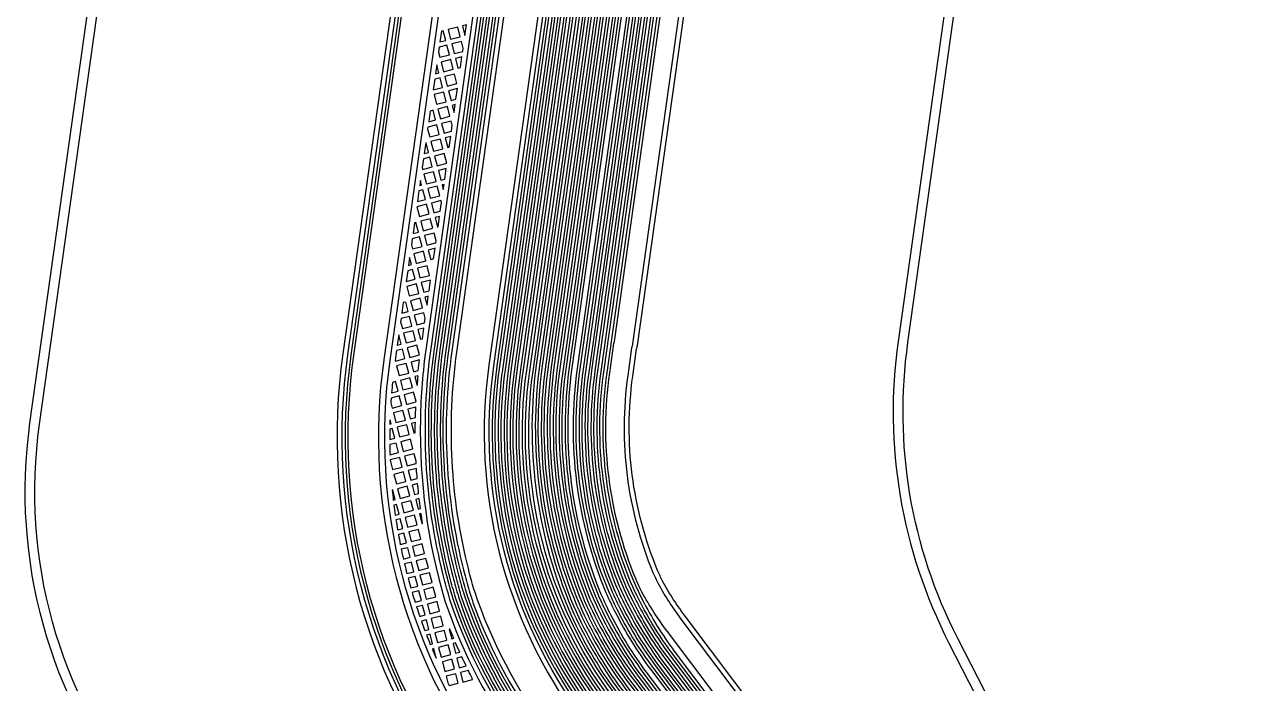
# Model space of a CAD drawing. Extents: x 150 to 463, y 50 to 272.
# Drawn here: x 180.57 to 205.48, y 100.74 to 114 of the extents above; entities that cross this region are included whole.
import ezdxf

# ---------------------------------------------------------------- set-up
doc = ezdxf.new("R2010")
doc.units = 0
doc.layers.add('bak_bak_btr2-bcq4636', color=9, linetype='Continuous')
doc.layers.add('bak_outline', color=8, linetype='Continuous')

msp = doc.modelspace()

# ---------------------------------------------------------------- linework, layer by layer
at = {"layer": 'bak_bak_btr2-bcq4636'}
for p, q in [((189.465, 114), (189.386, 113.979)), ((189.386, 113.979), (189.435, 113.786)), ((189.435, 113.786), (189.465, 114)), ((188.866, 113.192), (188.841, 113.012)), ((189.375, 113.357), (189.245, 113.323)), ((189.285, 112.714), (189.105, 112.667)), ((189.24, 112.392), (189.18, 112.377)), ((189.18, 112.377), (189.217, 112.234)), ((189.217, 112.234), (189.24, 112.392)), ((189.149, 111.749), (189.04, 111.721)), ((189.059, 111.106), (188.9, 111.065)), ((188.539, 110.863), (188.525, 110.761)), ((189.014, 110.784), (188.975, 110.774)), ((188.975, 110.774), (188.999, 110.681)), ((188.999, 110.681), (189.014, 110.784)), ((188.923, 110.141), (188.835, 110.118)), ((188.833, 109.498), (188.695, 109.462)), ((188.321, 109.31), (188.299, 109.153)), ((188.742, 108.855), (188.554, 108.806)), ((188.697, 108.533), (188.629, 108.516)), ((188.629, 108.516), (188.672, 108.352)), ((188.672, 108.352), (188.697, 108.533)), ((188.607, 107.89), (188.489, 107.86)), ((188.102, 107.758), (188.073, 107.545)), ((188.519, 107.248), (188.349, 107.204)), ((188.486, 106.929), (188.424, 106.913)), ((188.424, 106.913), (188.47, 106.736)), ((188.445, 106.299), (188.284, 106.257)), ((188.436, 105.987), (188.359, 105.967))]:
    msp.add_line(p, q, dxfattribs=at)
for points in [[(198.575, 174.621), (198.583, 174.611, -0.131128), (198.595, 174.588, 0.106139), (198.709, 174.343, 0.053546), (198.782, 174.265, -0.053498), (198.87, 174.169, -0.052892), (198.923, 174.08, -0.132253), (198.94, 173.977), (198.76, 172.694, 0.091975), (198.771, 172.34, 0.067399), (198.922, 171.928), (199.225, 171.354, -0.036746), (199.398, 170.958), (199.427, 170.881, -0.131039), (199.642, 169.031), (198.334, 159.73, -0.163327), (196.639, 156.338, 0.131967), (195.213, 153.879), (195.165, 153.683, 0.021614), (195.078, 153.218), (188.652, 107.495, 0.030161), (188.537, 106.05, 0.077088), (189.033, 102.399)], [(190.138, 107.114), (196.588, 153.004, -0.017657), (196.638, 153.282), (196.655, 153.361, -0.130859), (197.626, 155.178, 0.170248), (199.835, 159.456), (199.882, 159.786, 0.012866), (199.969, 160.31), (201.672, 172.426, 0.198996), (201.566, 172.838), (200.653, 174.049, 0.127162), (200.287, 174.34, -0.122223), (200.092, 174.492, -0.174433), (200.076, 174.508, -0.034462), (200.073, 174.511, 0.138387), (199.957, 174.6)], [(190.257, 107.098), (196.706, 152.987, -0.017658), (196.755, 153.256), (196.772, 153.335, -0.130433), (197.71, 155.092, -0.01794), (197.711, 155.093, 0.021406), (198.152, 155.548, 0.148454), (199.955, 159.448), (200, 159.766, 0.012793), (200.088, 160.294), (201.791, 172.41, 0.198786), (201.662, 172.91), (200.734, 174.142, 0.038253), (200.57, 174.328, -0.024255), (200.459, 174.447, -0.137379), (200.446, 174.459, 0.143456), (200.351, 174.515)], [(190.376, 107.081), (196.825, 152.97, -0.01763), (196.872, 153.231, -0.135611), (197.796, 155.009, 0.021282), (198.242, 155.468, 0.148297), (200.074, 159.427, 0.00777), (200.074, 159.433, -0.015446), (200.074, 159.434), (200.118, 159.746, 0.012731), (200.207, 160.277), (201.913, 172.418, 0.198499), (201.773, 172.962), (200.904, 174.118, -0.02873), (200.794, 174.296, -0.106724), (200.785, 174.307, -0.027329), (200.771, 174.34, -0.002186), (200.764, 174.354, 0.137636), (200.655, 174.462)], [(190.497, 107.084), (196.944, 152.952, -0.01762), (196.989, 153.205, -0.135414), (197.882, 154.924, 0.006579), (198.026, 155.064, 0.014578), (198.331, 155.388, 0.147932), (200.192, 159.402, 0.006059), (200.193, 159.413, -0.027454), (200.193, 159.416, -0.037766), (200.194, 159.42), (200.237, 159.726, 0.012633), (200.325, 160.259), (202.043, 172.484, 0.198697), (201.918, 172.969), (201.035, 174.141, -0.183075), (200.981, 174.325, 0.164766), (200.949, 174.433)], [(190.613, 107.048), (197.07, 152.987, -0.013572), (197.106, 153.174, -0.016115), (197.106, 153.176, -0.027791), (197.107, 153.179, -0.135195), (197.967, 154.84, 0.006448), (198.111, 154.979, 0.014576), (198.421, 155.308, 0.056555), (199.43, 156.737, 0.090852), (200.334, 159.456), (202.175, 172.558, 0.198838), (202.069, 172.969), (201.761, 173.377, -0.198329), (201.695, 173.633), (201.71, 173.74, 0.198918), (201.632, 174.042), (201.475, 174.251, -0.123534), (201.464, 174.262, 0.156302), (201.358, 174.326)], [(190.741, 107.03), (197.217, 153.102, -0.024394), (197.267, 153.332, -0.091429), (197.799, 154.445, -0.022477), (197.989, 154.684, -0.022647), (198.096, 154.797, 0.00445), (198.196, 154.894, 0.014569), (198.51, 155.228, 0.056557), (199.535, 156.679, 0.090864), (200.452, 159.44), (202.303, 172.609, 0.199002), (202.205, 172.987), (201.857, 173.449, -0.198135), (201.814, 173.616), (201.873, 174.039, 0.215004), (201.832, 174.179), (201.776, 174.245, -0.052682), (201.771, 174.248, 0.121171), (201.703, 174.276)], [(190.885, 107.192), (197.326, 153.023, -0.030934), (197.383, 153.3, -0.085915), (197.854, 154.316, -0.004204), (197.896, 154.375, -0.022473), (198.079, 154.606, -0.022666), (198.179, 154.71, 0.00446), (198.281, 154.809, 0.014574), (198.6, 155.149, 0.056553), (199.64, 156.621, 0.090857), (200.571, 159.423), (202.433, 172.67, 0.198639), (202.349, 172.996), (201.953, 173.522, -0.198105), (201.932, 173.6), (202.004, 174.11, -0.097183), (202.004, 174.122, 0.194175), (201.975, 174.259)], [(191.004, 107.175), (197.445, 153.007, -0.03091), (197.498, 153.269, -0.085882), (197.953, 154.247, -0.004187), (197.993, 154.304, -0.02251), (198.17, 154.527, -0.022689), (198.262, 154.624, 0.004452), (198.365, 154.724, 0.014583), (198.69, 155.069, 0.056538), (199.745, 156.563, 0.090869), (200.69, 159.406), (202.552, 172.661, 0.198851), (202.448, 173.064), (202.097, 173.53, -0.198939), (202.076, 173.609), (202.149, 174.124, -0.20099), (202.192, 174.196, 0.014498), (202.201, 174.203), (202.217, 174.215, -0.16702), (202.23, 174.231, -0.005361), (202.234, 174.235, 0.140077), (202.269, 174.321)], [(190.019, 107.13), (196.469, 153.02, -0.017683), (196.521, 153.307), (196.538, 153.389, -0.130764), (197.537, 155.259, -0.015801), (197.544, 155.265, 0.021526), (197.973, 155.707, 0.143837), (199.699, 159.353), (201.552, 172.53, 0.079607), (201.551, 172.58, 0.117777), (201.47, 172.765), (200.583, 173.94, -0.028079), (200.581, 173.942, 0.148147), (200.478, 173.998, -0.113249), (200.463, 173.997, 0.164963), (200.33, 173.964)], [(191.242, 107.142), (197.683, 152.974, -0.040773), (197.733, 153.2, -0.03499), (197.984, 153.84, -0.01905), (198.097, 154.032, -0.00808), (198.149, 154.11, -0.004148), (198.188, 154.163, -0.019886), (198.33, 154.346, -0.026069), (198.436, 154.457, 0.004159), (198.535, 154.554, 0.014583), (198.869, 154.909, 0.040174), (199.678, 155.978, 0.005829), (199.708, 156.025, 0.014662), (199.956, 156.447, 0.090874), (200.927, 159.373), (202.808, 172.753, 0.051888), (202.812, 172.877, 0.094545), (202.765, 173.032, -0.156316), (202.69, 173.47), (202.712, 173.628, -0.063546), (202.759, 173.8, 0.17017), (202.747, 173.931, -0.066663), (202.745, 173.938)], [(191.877, 107.054), (198.297, 152.736, -0.034935), (198.311, 152.804), (198.391, 153.082, -0.065949), (198.636, 153.644, -0.04457), (199.015, 154.124), (199.14, 154.255, 0.00857), (199.349, 154.482, 0.00976), (199.577, 154.749, 0.011377), (199.83, 155.071, -0.013202), (199.831, 155.072, 0.046541), (200.377, 155.88), (200.519, 156.138, 0.090863), (201.562, 159.284), (203.33, 171.865, -0.198947), (203.522, 172.19, 0.198393), (203.661, 172.427), (203.747, 173.037, -0.172955), (203.96, 173.444, 0.164678), (204.151, 173.795, -0.135781), (204.151, 173.812, 0.142501), (204.119, 173.949)], [(191.598, 107.093), (198.018, 152.775, -0.034933), (198.041, 152.882), (198.12, 153.16, -0.120556), (198.737, 154.239), (198.936, 154.449, 0.008583), (199.138, 154.67, 0.040001), (199.979, 155.779, -0.024259), (199.981, 155.783, -0.01633), (199.983, 155.786, 0.005148), (200.013, 155.834, 0.011098), (200.212, 156.166, 0.00357), (200.272, 156.274, 0.090865), (201.283, 159.323), (203.052, 171.905, -0.156117), (203.257, 172.33, 0.057318), (203.311, 172.402, 0.09793), (203.416, 172.704), (203.558, 173.713, -0.080926), (203.558, 173.73, 0.154137), (203.537, 173.848)], [(191.758, 107.071), (198.178, 152.752, -0.035072), (198.196, 152.837), (198.276, 153.116, -0.120543), (198.854, 154.128), (199.053, 154.338, 0.008577), (199.259, 154.562, 0.009763), (199.484, 154.825, 0.030179), (200.114, 155.691, -0.031889), (200.116, 155.694, -0.033025), (200.118, 155.698, 0.005133), (200.151, 155.748, 0.011099), (200.352, 156.086, 0.002151), (200.389, 156.152, 0.092271), (201.443, 159.3), (203.212, 171.882, -0.198644), (203.449, 172.286, 0.198515), (203.542, 172.444), (203.675, 173.39, -0.118608), (203.771, 173.632, 0.054059), (203.782, 173.681)], [(192.114, 107.022), (198.531, 152.683, -0.034439), (198.544, 152.746), (198.622, 153.016, -0.065396), (198.839, 153.516, -0.044202), (199.19, 153.958), (199.315, 154.09, 0.008558), (199.528, 154.323, 0.009748), (199.762, 154.596, 0.011263), (200.02, 154.923, 0.046322), (200.588, 155.765), (200.73, 156.023, 0.090846), (201.799, 159.25), (203.558, 171.766, -0.180859), (203.699, 172.025, 0.180187), (203.898, 172.393), (203.962, 172.843, -0.320742), (204.404, 173.308, 0.320328), (204.668, 173.586), (204.679, 173.66, -0.118634), (204.678, 173.675, -0.012346), (204.68, 173.687, 0.137936), (204.651, 173.787)], [(191.995, 107.038), (198.414, 152.711, -0.034708), (198.428, 152.773), (198.507, 153.05, -0.065644), (198.737, 153.58, -0.044401), (199.103, 154.041), (199.227, 154.172, 0.008572), (199.438, 154.403, 0.009755), (199.67, 154.673, 0.011331), (199.925, 154.997, 0.046431), (200.483, 155.823), (200.624, 156.081, 0.090862), (201.681, 159.267), (203.44, 171.783, -0.180605), (203.62, 172.115, 0.180296), (203.78, 172.41), (203.865, 173.02, -0.040988), (203.886, 173.11, -0.135214), (203.959, 173.222), (204.301, 173.524), (204.308, 173.641)], [(205.283, 158.278), (198.163, 107.621, 0.154619), (199.189, 101.546), (203.748, 92.658, -0.154608), (204.733, 86.822), (202.62, 71.792, -0.13447), (202.607, 71.761, -0.128609), (202.613, 71.736), (202.405, 70.262, -0.098311)], [(191.475, 70.806), (191.598, 71.683, -0.107383), (191.606, 71.741), (191.646, 72.022, -0.186372), (191.66, 72.12), (191.7, 72.406, -0.163948), (191.712, 72.493), (191.818, 73.245, -0.018175), (191.819, 73.249, -0.030814), (191.819, 73.257), (193.207, 83.133, 0.207988), (192.099, 87.129), (182.952, 98.424, -0.208001), (180.864, 105.955), (187.748, 154.941, -0.256399)], [(193.538, 154.055), (186.976, 107.369, 0.198905), (189.292, 98.416), (193.725, 92.533, -0.198901), (195.633, 85.156, -0.07852), (195.589, 85.014, -0.235466), (195.515, 84.964, 0.829205), (195.452, 84.516, -0.234566), (195.509, 84.448, -0.078871), (195.512, 84.297), (194.393, 76.334, -0.158951), (194.037, 75.633, 0.105486), (193.322, 74.529, 0.056152), (193.163, 73.91), (193.045, 73.076, -0.018171), (193.045, 73.073), (192.855, 71.724, 0.040386), (192.848, 71.597, -0.048286), (192.846, 71.568, 0.4198), (193.193, 71.084, -0.349558)], [(193.261, 71.183, -0.468799), (192.947, 71.55, 0.048342), (192.951, 71.599, -0.040792), (192.958, 71.71), (193.265, 73.894, -0.056245), (193.418, 74.492, -0.105486), (194.11, 75.56, 0.162715), (194.498, 76.338), (195.614, 84.282, 0.089232), (195.606, 84.489, -0.054784), (195.602, 84.495, 0.136592), (195.488, 84.602, -0.874967), (195.528, 84.872, 0.137082), (195.658, 84.925, 0.100133), (195.735, 85.142, 0.198891), (193.807, 92.595), (189.374, 98.478, -0.198913), (187.078, 107.355), (193.64, 154.04, -0.171129)], [(193.699, 154.032), (187.138, 107.346, 0.198913), (189.422, 98.514), (193.855, 92.631, -0.198902), (195.794, 85.134, -0.101801), (195.708, 84.891, -0.169864), (195.696, 84.873, -0.006232), (195.687, 84.86, 0.107294), (195.662, 84.755, -0.159896), (195.648, 84.67, 0.095777), (195.648, 84.563, -0.113793), (195.673, 84.274), (194.557, 76.329, -0.162716), (194.153, 75.518, 0.105495), (193.474, 74.47, 0.056232), (193.324, 73.886), (193.017, 71.702, 0.040873), (193.011, 71.6, -0.048333), (193.007, 71.54, 0.477305), (193.267, 71.242)], [(193.298, 71.365, -0.644372), (193.131, 71.552, 0.044198), (193.139, 71.591, 0.006709), (193.139, 71.603, -0.040946), (193.144, 71.684), (193.144, 71.684), (193.159, 71.789, -0.172715), (193.118, 71.99), (193.383, 73.877, -0.055706), (193.528, 74.443, -0.106013), (194.195, 75.476, 0.162658), (194.616, 76.321), (195.854, 85.125, 0.198889), (193.904, 92.666), (189.47, 98.55, -0.198913), (187.197, 107.338), (193.758, 154.024, -0.178427)], [(194.362, 153.939), (187.801, 107.253, 0.198913), (189.957, 98.917), (194.391, 93.033, -0.198889), (196.457, 85.04), (195.22, 76.236, -0.162772), (194.626, 75.044, 0.105906), (194.098, 74.227, 0.055707), (193.987, 73.792), (193.722, 71.905, -0.140892), (193.653, 71.751), (193.634, 71.716), (193.65, 71.539, -0.422325), (193.613, 71.346, -0.200704)], [(193.747, 71.37, 0.178679), (193.755, 71.528, -0.0461), (193.751, 71.546), (193.744, 71.622, -0.152735), (193.761, 71.68, 0.132104), (193.849, 71.887), (194.115, 73.777, -0.055409), (194.218, 74.182, -0.105997), (194.717, 74.954, 0.155464), (195.337, 76.156), (196.585, 85.023, 0.19888), (194.493, 93.111), (190.059, 98.995, -0.198876), (187.928, 107.235), (194.489, 153.921, -0.176717)], [(195.24, 153.195), (188.813, 107.472, 0.107543), (189.19, 102.444, 0.081338), (190.734, 99.503), (195.167, 93.619, -0.198862), (197.42, 84.907), (196.095, 75.476, -0.160261), (195.558, 74.387, 0.160635), (195.244, 73.75), (195.017, 72.135, -0.127479), (194.929, 71.922, 0.010404), (194.919, 71.909, -0.079847), (194.785, 71.769), (194.465, 71.528, -0.055064), (194.461, 71.522, -0.033757), (194.429, 71.493, 0.148019), (194.365, 71.358)], [(188.754, 107.481), (195.18, 153.203, -0.021514)], [(195.358, 153.178), (188.932, 107.456, 0.096705), (189.171, 102.964), (189.191, 102.887, 0.008998), (189.304, 102.48, 0.081294), (190.83, 99.575), (195.263, 93.692, -0.198875), (197.539, 84.89), (196.214, 75.459, -0.160272), (195.644, 74.303, 0.16067), (195.363, 73.733), (195.136, 72.118, -0.132304), (195.018, 71.84, -0.068605), (194.883, 71.694, 0.054339), (194.834, 71.644, 0.01787), (194.78, 71.569, -0.05117), (194.778, 71.563, -0.043159), (194.751, 71.511, 0.132375), (194.744, 71.368)], [(188.873, 107.464), (195.299, 153.186, -0.020783)], [(195.477, 153.161), (189.051, 107.44, 0.096709), (189.288, 102.993), (189.307, 102.917, 0.008958), (189.419, 102.516, 0.081248), (190.925, 99.647), (195.359, 93.764, -0.116769), (197.58, 88.7, -0.053762), (197.581, 88.693, -0.080127), (197.658, 84.873), (196.333, 75.444, -0.160292), (195.729, 74.219, 0.162838), (195.48, 73.709), (195.254, 72.101, -0.130106), (195.116, 71.771, -0.012914), (195.09, 71.736, 0.118656), (195.028, 71.586, -0.119243), (195.029, 71.573, 0.348071), (195.104, 71.429, -2.783927), (194.946, 71.354)], [(188.992, 107.448), (195.418, 153.17, -0.020757)], [(197.718, 84.868, 0.07989), (197.642, 88.696, -0.030837), (197.641, 88.7, -0.033093), (197.641, 88.703, 0.028675), (197.638, 88.713, -0.025456), (197.638, 88.716, 0.116643), (195.407, 93.8), (190.979, 99.675, -0.081099), (189.476, 102.535, -0.00892), (189.366, 102.932), (189.346, 103.009, -0.096702), (189.11, 107.432), (195.536, 153.152, -0.02168)], [(195.596, 153.144), (189.64, 110.766, -0.016404), (189.64, 110.764), (189.17, 107.423, 0.096702), (189.404, 103.023), (189.424, 102.947, 0.008913), (189.534, 102.553, 0.007969), (189.638, 102.255, 0.073089), (191.027, 99.711), (195.455, 93.836, -0.116618), (197.696, 88.728, -0.027076), (197.7, 88.712, -0.02419), (197.7, 88.71, -0.026425), (197.701, 88.707, -0.07989), (197.777, 84.859), (196.452, 75.428, -0.161941), (195.805, 74.124, 0.106558), (195.636, 73.846), (195.619, 73.787, 0.034382), (195.599, 73.692), (195.306, 71.596), (195.496, 71.569, -0.13056), (195.541, 71.546, -0.403497), (195.562, 71.406, 0.042135)], [(197.879, 84.845, 0.079993), (197.801, 88.73, 0.020849), (197.797, 88.75, 0.116546), (195.537, 93.898), (191.109, 99.773, -0.081019), (189.632, 102.584, -0.008876), (189.523, 102.973), (189.504, 103.049, -0.096676), (189.272, 107.408), (189.75, 110.808), (189.75, 110.809), (195.697, 153.129, -0.020756)], [(196.367, 153.035), (189.918, 107.145, 0.197325), (191.752, 99.961), (196.037, 94.275, -0.116314), (198.41, 88.875, -0.008433), (198.416, 88.846, 0.006424), (198.416, 88.843, -0.006915), (198.418, 88.835, -0.079852), (198.498, 84.758)], [(196.528, 153.012), (190.079, 107.122, 0.197317), (191.883, 100.058), (196.167, 94.373, -0.11622), (198.569, 88.909, -0.008249), (198.576, 88.876, -0.006628), (198.578, 88.864, -0.07984), (198.66, 84.736), (196.977, 72.763, -0.127074), (196.735, 72.178, -0.028507), (196.718, 72.156, -0.014679), (196.67, 72.1, -0.049823), (196.62, 72.053), (196.33, 71.835, -0.078998), (196.324, 71.827, -0.033426), (196.286, 71.798, 0.140962), (196.202, 71.661)], [(196.647, 152.995), (190.198, 107.106, 0.197313), (191.979, 100.13), (196.263, 94.445, -0.116196), (198.687, 88.933, -0.007629), (198.694, 88.898, -0.006036), (198.696, 88.884, -0.079821), (198.779, 84.719), (197.076, 72.603, -0.166393), (196.79, 72.039, 0.028444), (196.719, 71.963, -0.032728), (196.688, 71.929, 0.047968), (196.651, 71.888), (196.552, 71.753), (196.355, 71.507, -0.265155), (196.032, 71.378), (195.895, 71.397, 0.148201), (195.774, 71.378, 0.178039), (195.723, 71.298, -0.130348), (195.723, 71.284, 0.160579), (195.728, 71.195)], [(197.275, 153.089), (190.801, 107.021, 0.197275), (192.467, 100.495), (196.749, 94.812, -0.116711), (199.292, 89.016, -0.004205), (199.296, 88.997, -0.022477), (199.461, 87.773, -0.05729), (199.384, 84.721), (197.508, 71.368, -0.138616), (197.508, 71.353, 0.123164), (197.506, 71.241)], [(197.386, 153.015), (190.945, 107.183, 0.13433), (191.575, 102.264, 0.056287), (192.563, 100.567), (197.055, 94.605, -0.004497), (197.201, 94.39, -0.104978), (199.403, 89.071, -0.004238), (199.41, 89.04, -0.003631), (199.413, 89.022, -0.027799), (199.414, 89.018, -0.022481), (199.58, 87.784, -0.04694), (199.569, 85.257, -0.004316), (199.547, 85.009, -0.015053), (199.547, 85.007), (197.726, 72.045, 0.074122), (197.731, 71.377, -0.016605), (197.748, 71.243, -0.071777), (197.749, 71.234, -0.007991), (197.753, 71.169, 0.124915), (197.813, 71.039)], [(197.505, 152.998), (191.063, 107.167, 0.134309), (191.686, 102.311, 0.056234), (192.659, 100.639), (197.152, 94.676, -0.004531), (197.301, 94.457, -0.1055), (199.527, 89.063, -0.0029), (199.53, 89.048, -0.033233), (199.531, 89.044, -0.016505), (199.666, 88.131, -0.032693), (199.666, 88.127, -0.005985), (199.7, 87.795, -0.046906), (199.689, 85.247, -0.004306), (199.667, 84.997, -0.022762), (199.667, 84.995, -0.012487), (199.666, 84.993), (197.844, 72.029, 0.027139), (197.825, 71.797, 0.033632), (197.827, 71.74, 0.063895), (197.889, 71.473, -0.101258), (197.898, 71.463, -0.030892), (197.919, 71.425, 0.144776), (198.044, 71.317)], [(198.14, 71.388, -0.194993), (197.932, 72.222), (199.726, 84.989, 0.004319), (199.748, 85.241, -0.01006), (199.748, 85.242, 0.046898), (199.76, 87.8, -0.026431), (199.76, 87.803, 0.006394), (199.726, 88.138, 0.016572), (199.59, 89.058, -0.039196), (199.588, 89.063, 0.002221), (199.586, 89.075, 0.003823), (199.58, 89.105, 0.00065), (199.574, 89.137, 0.104349), (197.35, 94.491, 0.004547), (197.201, 94.711), (192.707, 100.675, -0.056215), (191.741, 102.335, -0.134288), (191.123, 107.159), (197.564, 152.99, -0.030938)], [(196.766, 152.978), (190.316, 107.089, 0.19731), (192.075, 100.202), (196.358, 94.517, -0.116852), (198.812, 88.921, -0.005507), (198.815, 88.906, -0.022394), (198.973, 87.73, -0.032961), (198.974, 87.726, -0.057245), (198.897, 84.703), (197.167, 72.388, -0.198766), (196.906, 71.945), (196.784, 71.853, 0.074814), (196.748, 71.817), (196.47, 71.433, -0.087497), (196.404, 71.369, 0.135244), (196.335, 71.287, -0.182264), (196.202, 71.157, 0.08916), (196.144, 71.099)], [(196.884, 152.961), (190.435, 107.073, 0.197297), (192.171, 100.274), (196.454, 94.59, -0.116821), (198.929, 88.944, -0.005123), (198.933, 88.928, -0.022661), (199.094, 87.727, -0.034989), (199.094, 87.723, -0.05698), (199.016, 84.687), (197.285, 72.369, -0.198915), (196.971, 71.836), (196.888, 71.773, 0.095746), (196.856, 71.738), (196.649, 71.394, 0.130994), (196.639, 71.268)], [(197.003, 152.944), (190.554, 107.056, 0.197286), (192.267, 100.346), (196.55, 94.662, -0.116733), (199.046, 88.97, -0.049336), (199.048, 88.964, -0.022693), (199.212, 87.752), (199.215, 87.72, -0.056719), (199.135, 84.67), (197.363, 72.059, -0.169411), (197.066, 71.483, 0.119606), (197.008, 71.36)], [(197.122, 152.93), (190.673, 107.039, 0.19729), (192.363, 100.417), (196.646, 94.734, -0.11607), (199.158, 89.027, -0.061523), (199.16, 89.02), (199.169, 88.972, -0.02245), (199.332, 87.762, -0.035651), (199.332, 87.758), (199.335, 87.721, -0.056537), (199.254, 84.654), (197.481, 72.043, -0.072958), (197.339, 71.556, -0.03421), (197.308, 71.5), (197.142, 71.238, -0.038519), (197.14, 71.234, -0.033528), (197.127, 71.201, 0.009104), (197.125, 71.194, -0.120437), (197.125, 71.178, 0.141), (197.128, 71.067)], [(197.623, 152.982), (191.182, 107.151, 0.134283), (191.796, 102.359, 0.056184), (192.755, 100.711), (197.25, 94.746, -0.004553), (197.4, 94.524, -0.105452), (199.645, 89.086, -0.002197), (199.647, 89.074, -0.047069), (199.649, 89.069, -0.016571), (199.785, 88.145, -0.006413), (199.819, 87.807, -0.025987), (199.82, 87.804, -0.046874), (199.808, 85.236, -0.004315), (199.786, 84.983, -0.033921), (199.785, 84.979, -0.023152), (199.785, 84.977), (197.991, 72.213, 0.194979), (198.189, 71.424, 0.031122)], [(197.742, 152.965), (191.301, 107.134, 0.134255), (191.907, 102.406, 0.056144), (192.851, 100.783), (197.347, 94.816, -0.00458), (197.499, 94.591, -0.105411), (199.763, 89.109, -0.001527), (199.764, 89.101, -0.014931), (199.765, 89.1, -0.046989), (199.766, 89.094, -0.016571), (199.904, 88.162, -0.032609), (199.905, 88.159, -0.006491), (199.939, 87.814, -0.03727), (199.939, 87.809, -0.046758), (199.928, 85.225, -0.004313), (199.905, 84.971, -0.009747), (199.905, 84.97, -0.01088), (199.904, 84.958), (198.115, 72.232, 0.19144), (198.281, 71.548, -0.165225), (198.467, 70.924, 0.020124), (198.471, 70.904, 0.083284), (198.507, 70.836)], [(197.861, 152.95), (191.42, 107.118, 0.134232), (192.018, 102.453, 0.056086), (192.947, 100.855), (197.445, 94.886, -0.004603), (197.599, 94.658, -0.104852), (199.875, 89.161, -0.003118), (199.88, 89.133, -0.019147), (199.881, 89.131, -0.004178), (199.883, 89.121, -0.018055), (199.884, 89.119, -0.022914), (200.059, 87.818, -0.029062), (200.06, 87.814, -0.046635), (200.047, 85.215, -0.004322), (200.025, 84.957, -0.011104), (200.022, 84.94), (198.265, 72.44, 0.10431), (198.311, 71.765, 0.083248), (198.385, 71.609, -0.075067), (198.535, 71.306, -0.1227), (198.541, 71.294, 0.275611), (198.708, 71.127, -2.437979), (198.569, 70.993)], [(191.36, 107.126), (197.802, 152.958, -0.035646)], [(198.9, 71.192, 0.044852), (198.682, 71.543), (198.549, 71.72, -0.198916), (198.339, 72.533), (200.084, 84.951, 0.004321), (200.107, 85.21, 0.046623), (200.12, 87.82, 0.011372), (200.052, 88.432, 0.012287), (199.943, 89.131, -0.014444), (199.942, 89.132, 0.004341), (199.94, 89.143, -0.018317), (199.939, 89.145, 0.002917), (199.934, 89.172, -0.010956), (199.934, 89.173, 0.000596), (199.928, 89.202, 0.10432), (197.648, 94.692, 0.004625), (197.493, 94.922), (192.995, 100.891, -0.05606), (192.073, 102.477, -0.134208), (191.479, 107.11), (197.92, 152.941, -0.035429)], [(198.119, 152.761), (191.698, 107.079, 0.13416), (192.277, 102.564, 0.014464), (192.475, 102.147, 0.041475), (193.172, 101.023), (197.673, 95.051, -0.004661), (197.832, 94.816, -0.104763), (200.151, 89.216, -0.00239), (200.156, 89.192, -0.004453), (200.159, 89.176, -0.013614), (200.16, 89.174, -0.018217), (200.161, 89.17, -0.012293), (200.272, 88.46, -0.011361), (200.34, 87.839, -0.013759), (200.34, 87.837, -0.046544), (200.328, 85.19, -0.004327), (200.304, 84.927, -0.010945), (200.3, 84.898), (198.591, 72.734, 0.090329), (198.614, 72.176, 0.100427), (198.736, 71.902, -0.039649), (199.164, 71.191, -0.15237)], [(198.237, 152.744), (191.817, 107.063, 0.134126), (192.387, 102.611, 0.014426), (192.582, 102.202, 0.041467), (193.269, 101.095), (197.77, 95.121, -0.004697), (197.932, 94.883, -0.104728), (200.269, 89.239, -0.002131), (200.274, 89.217, -0.00426), (200.277, 89.2, -0.031552), (200.278, 89.196, -0.02822), (200.278, 89.193, -0.012317), (200.391, 88.476, -0.011371), (200.46, 87.849, -0.024621), (200.46, 87.846, -0.010837), (200.46, 87.845, -0.046485), (200.448, 85.179, -0.004329)], [(198.356, 152.727), (191.936, 107.046, 0.134094), (192.497, 102.659, 0.01439), (192.689, 102.256, 0.04144), (193.365, 101.167), (197.868, 95.192, -0.004721), (198.031, 94.95, -0.104688), (200.387, 89.262, -0.00191), (200.391, 89.242, -0.004339), (200.395, 89.223, -0.037778), (200.396, 89.218, -0.029826), (200.396, 89.215, -0.012319), (200.51, 88.492, -0.011398), (200.58, 87.857, -0.028248), (200.58, 87.854, -0.009778), (200.58, 87.853, -0.046433), (200.567, 85.168, -0.004319)], [(198.474, 152.702), (192.055, 107.03, 0.134064), (192.608, 102.706, 0.014338), (192.796, 102.311, 0.041432), (193.461, 101.239), (197.965, 95.262, -0.004742), (198.131, 95.017, -0.104649), (200.504, 89.285, -0.001675), (200.508, 89.267, -0.004592), (200.513, 89.245, -0.012219), (200.513, 89.244), (200.515, 89.235, -0.012308), (200.629, 88.507, -0.011429), (200.7, 87.866, -0.037007), (200.7, 87.861, -0.04637), (200.687, 85.158, -0.004335)], [(198.591, 152.675), (192.173, 107.013, 0.134032), (192.718, 102.753, 0.014292), (192.903, 102.366, 0.04143), (193.557, 101.311), (198.062, 95.332, -0.004769), (198.23, 95.084, -0.104608), (200.622, 89.309, -0.00148), (200.625, 89.292, -0.004852), (200.631, 89.267, -0.014557), (200.631, 89.265), (200.633, 89.256, -0.012285), (200.747, 88.523, -0.011482), (200.819, 87.873, -0.039047), (200.819, 87.869, -0.046298), (200.806, 85.147, -0.004326)], [(200.246, 71.328, -0.015992), (199.925, 71.922, -0.025026), (199.872, 72.042, 0.017246), (199.805, 72.203, -0.030578), (199.803, 72.206, 0.030031), (199.659, 72.474, -0.02759), (199.643, 72.503, 0.052143), (199.618, 72.544), (199.529, 72.662, -0.198623), (199.268, 73.672), (200.841, 84.87, 0.004339), (200.866, 85.142, 0.046217), (200.88, 87.87, -0.026242), (200.88, 87.873, -0.017244), (200.879, 87.875, 0.011543), (200.807, 88.531, 0.012286), (200.692, 89.267), (200.677, 89.341, 0.104246), (198.28, 95.118, 0.004783), (198.111, 95.368), (193.605, 101.347, -0.05572), (192.774, 102.777, -0.134001), (192.233, 107.005), (198.65, 152.667, -0.034201)], [(198.709, 152.658), (192.292, 106.997, 0.133995), (192.829, 102.801, 0.014253), (193.01, 102.421, 0.041404), (193.654, 101.383), (198.16, 95.402, -0.004787), (198.33, 95.151, -0.10481), (200.743, 89.318, -0.005098), (200.749, 89.288, -0.021239), (200.75, 89.286), (200.751, 89.276, -0.012255), (200.866, 88.539, -0.011538), (200.939, 87.88, -0.026208), (200.939, 87.877, -0.017047), (200.939, 87.875, -0.046216), (200.926, 85.136, -0.004341)], [(200.501, 71.314), (199.725, 72.88, -0.151227), (199.518, 74.158), (200.95, 84.346, 0.198928), (197.972, 95.864), (193.515, 101.78, -0.03577), (193.001, 102.574, -0.013601), (192.996, 102.583, -0.009014), (192.885, 102.822, -0.006735), (192.883, 102.826, -0.133908), (192.352, 106.988), (192.437, 107.583, -0.001412), (192.447, 107.618), (198.77, 152.607, -0.034514)], [(199.134, 152.555), (192.804, 107.527, 0.001439), (192.794, 107.494), (192.716, 106.937, 0.133836), (193.223, 102.969, 0.008802), (193.326, 102.747, 0.035587), (193.809, 102.001), (198.266, 96.086, -0.198928), (201.314, 84.295), (199.882, 74.107, 0.151227), (200.055, 73.043), (200.97, 71.199, -0.039218)], [(201.06, 71.249), (200.675, 72.025, -0.013526), (200.675, 72.026, -0.017036), (200.673, 72.03), (200.147, 73.089, -0.151222), (199.984, 74.092), (201.417, 84.286, 0.198848), (198.348, 96.148), (193.891, 102.063, -0.035481), (193.417, 102.795, -0.008661), (193.318, 103.01, -0.133793), (192.818, 106.923), (192.895, 107.472, -0.001166), (192.903, 107.498, 0.036711), (192.912, 107.539), (198.471, 147.096)], [(194.246, 71.485, 0.108915), (194.352, 71.518), (194.416, 71.57, -0.109084), (194.429, 71.576), (194.749, 71.817, 0.079852), (194.87, 71.943, -0.010305), (194.881, 71.958, 0.12749), (194.958, 72.143), (195.185, 73.759, -0.160696), (195.516, 74.429, 0.037725), (195.699, 74.646, 0.12176), (196.036, 75.485), (197.361, 84.915, 0.198862), (195.119, 93.583), (190.686, 99.467, -0.081375), (189.133, 102.426, -0.009051), (189.017, 102.842), (188.997, 102.92, -0.096707), (188.754, 107.481)], [(194.581, 71.446, 0.122477), (194.683, 71.528, -0.010437), (194.713, 71.576, 0.012057), (194.718, 71.588, -0.14789), (194.73, 71.602, -0.017978), (194.787, 71.681, -0.05428), (194.845, 71.74, 0.068758), (194.969, 71.875, -0.010236), (194.977, 71.886, 0.127012), (195.076, 72.126), (195.303, 73.742, -0.160691), (195.601, 74.345, 0.037762), (195.796, 74.576, 0.121755), (196.154, 75.468), (197.48, 84.898, 0.198907), (195.215, 93.656), (190.782, 99.539, -0.081333), (189.247, 102.463, -0.009005), (189.133, 102.872), (189.113, 102.949, -0.096705), (188.873, 107.464)], [(194.946, 71.354, 0.053152), (194.956, 71.455, -0.141137), (194.96, 71.469, 0.031357), (194.964, 71.529, -0.161029), (195.042, 71.772, 0.013707), (195.068, 71.807, 0.130602), (195.195, 72.109), (195.432, 73.782, -0.145298), (195.687, 74.261, 0.037746), (195.893, 74.506, 0.121839), (196.274, 75.453), (197.599, 84.881, 0.080027), (197.523, 88.678, -0.044277), (197.522, 88.683, 0.116893), (195.311, 93.728), (190.878, 99.611, -0.081291), (189.362, 102.499, -0.008962), (189.249, 102.902), (189.23, 102.979, -0.096711), (188.992, 107.448)], [(188.349, 107.204), (188.399, 107.01), (188.496, 107.035, -0.004423), (188.519, 107.248)], [(197.628, 71.035, 0.141436), (197.681, 71.187, -0.101169), (197.684, 71.2, -0.026279), (197.684, 71.237, -0.102499), (197.687, 71.25, 0.015066), (197.672, 71.368, -0.074122), (197.666, 72.054), (199.488, 85.015, 0.004309), (199.509, 85.262, -0.01019), (199.509, 85.263, 0.046944), (199.521, 87.779, 0.022456), (199.355, 89.007, -0.025277), (199.354, 89.009, 0.003946), (199.351, 89.028, 0.004311), (199.345, 89.059, -0.011305), (199.344, 89.06, 0.000681), (199.338, 89.093, 0.104376), (197.151, 94.357, 0.004495), (197.006, 94.571), (192.515, 100.531, -0.056318), (191.52, 102.241, -0.134333), (190.885, 107.192)], [(197.885, 71.228, 0.102585), (197.879, 71.346, -0.08951), (197.767, 71.735, -0.033566), (197.765, 71.799, -0.027096), (197.785, 72.037), (199.607, 85.003, 0.004318), (199.629, 85.253, -0.02322), (199.629, 85.255, 0.046866), (199.64, 87.79, 0.006051), (199.606, 88.124, -0.032532), (199.606, 88.128, 0.016425), (199.472, 89.032, -0.028742), (199.472, 89.036, 0.00297), (199.468, 89.051, -0.010582), (199.468, 89.052, 0.004056), (199.462, 89.082, 0.000662), (199.456, 89.114, 0.104366), (197.251, 94.424, 0.004523), (197.103, 94.641), (192.611, 100.603, -0.056261), (191.631, 102.288, -0.134316), (191.004, 107.175)], [(198.338, 70.848, 0.17553), (198.4, 70.993, -0.123475), (198.404, 71.005, 0.042975), (198.404, 71.044, 0.133716), (198.232, 71.513, -0.191441), (198.056, 72.24), (199.846, 84.977, 0.004324), (199.868, 85.231, 0.046795), (199.88, 87.806, -0.0378), (199.88, 87.81, 0.006386), (199.845, 88.148, -0.032574), (199.845, 88.152, 0.016655), (199.707, 89.085, -0.042218), (199.706, 89.089, 0.00161), (199.704, 89.098, 0.003449), (199.698, 89.127, -0.011383), (199.698, 89.128, 0.000632), (199.692, 89.159, 0.104334), (197.45, 94.558, 0.004577), (197.298, 94.782), (192.803, 100.747, -0.056177), (191.852, 102.383, -0.134258), (191.242, 107.142)], [(196.098, 71.802, 0.136076), (196.246, 71.849, -0.033308), (196.284, 71.878, -0.086346), (196.294, 71.883), (196.584, 72.101, 0.049852), (196.625, 72.14, 0.014854), (196.671, 72.194, -0.027043), (196.673, 72.197, 0.030327), (196.688, 72.214, 0.127069), (196.918, 72.771), (198.601, 84.744, 0.080074), (198.517, 88.865, 0.008615), (198.51, 88.898, 0.116229), (196.119, 94.337), (191.835, 100.022, -0.197317), (190.019, 107.13)], [(195.555, 71.244, 0.132797), (195.635, 71.333, -0.141514), (195.645, 71.345, -0.280627), (195.904, 71.456), (196.04, 71.437, 0.265159), (196.308, 71.544), (196.54, 71.836), (196.602, 71.923, -0.048098), (196.647, 71.973, 0.032877), (196.673, 72.001, -0.028381), (196.748, 72.082, 0.166318), (197.016, 72.612), (198.719, 84.728, 0.080088), (198.635, 88.887, 0.007985), (198.628, 88.922, 0.00081), (198.621, 88.96, 0.115442), (196.215, 94.409), (191.931, 100.094, -0.197314), (190.138, 107.114)], [(196.1, 71.258, 0.117725), (196.154, 71.248, -0.144887), (196.17, 71.244, 0.308495), (196.28, 71.312, -0.13537), (196.371, 71.419, 0.087461), (196.422, 71.468), (196.7, 71.852, -0.07482), (196.748, 71.901), (196.87, 71.993, 0.198762), (197.107, 72.396), (198.838, 84.711, 0.05732), (198.913, 87.725, -0.032829), (198.913, 87.729, 0.022321), (198.756, 88.895, 0.005816), (198.753, 88.909, 0.007405), (198.746, 88.945, 0.000789), (198.739, 88.982, 0.115437), (196.31, 94.481), (192.027, 100.166, -0.19731), (190.257, 107.098)], [(196.489, 71.335, 0.129315), (196.584, 71.402), (196.804, 71.769, -0.095789), (196.851, 71.821), (196.935, 71.884, 0.198916), (197.226, 72.377), (198.957, 84.695, 0.057035), (199.034, 87.721, -0.035544), (199.034, 87.725, 0.022604), (198.874, 88.917, 0.00501), (198.871, 88.932, -0.012624), (198.87, 88.933, 0.00653), (198.864, 88.967, -0.011297), (198.864, 88.968, 0.000756), (198.857, 89.004, 0.11545), (196.406, 94.553), (192.123, 100.238, -0.197297), (190.376, 107.081)], [(196.885, 71.502, 0.164336), (197.057, 71.576, 0.157185), (197.306, 72.084), (199.076, 84.679, 0.056773), (199.155, 87.718, -0.035366), (199.155, 87.722), (199.153, 87.746, 0.022631), (198.99, 88.95, -0.049983), (198.988, 88.956, 0.006077), (198.981, 88.991, 0.000741), (198.975, 89.026, 0.11545), (196.502, 94.626), (192.219, 100.31, -0.197858), (190.497, 107.084)], [(196.974, 71.136, 0.025647), (196.993, 71.146), (197.044, 71.197), (197.076, 71.248, 0.008869), (197.079, 71.254, -0.160952), (197.091, 71.271), (197.257, 71.532, 0.034223), (197.284, 71.581, 0.07292), (197.422, 72.051), (199.194, 84.662, 0.056537), (199.276, 87.716, -0.034832), (199.276, 87.72, -0.038781), (199.275, 87.724, 0.013239), (199.275, 87.729), (199.272, 87.761, 0.022375), (199.11, 88.962), (199.102, 89.006, -0.062367), (199.1, 89.013, 0.000731), (199.093, 89.048, 0.115458), (196.598, 94.698), (192.315, 100.382, -0.197292), (190.613, 107.048)], [(197.506, 71.241, -2.758308), (197.343, 71.308, 0.251793), (197.462, 71.491, -0.122414), (197.466, 71.504), (199.325, 84.729, 0.05729), (199.401, 87.768, 0.022476), (199.237, 88.986, 0.004109), (199.233, 89.004, -0.010831), (199.233, 89.005, 0.004722), (199.227, 89.036, -0.011716), (199.227, 89.037, 0.000706), (199.22, 89.071, 0.115468), (196.701, 94.776), (192.419, 100.459, -0.197277), (190.741, 107.03)], [(198.569, 70.993, 0.098125), (198.536, 71.075, -0.165934), (198.532, 71.093, -0.040463), (198.505, 71.183, 0.100728), (198.336, 71.575, -0.083237), (198.253, 71.749, -0.104288), (198.206, 72.448), (199.965, 84.964, 0.004321), (199.988, 85.22, 0.046645), (200, 87.809, -0.029284), (200, 87.813, 0.011312), (199.933, 88.416, 0.012267), (199.825, 89.108, 0.003615), (199.823, 89.115, -0.033176), (199.822, 89.119, -0.02134), (199.822, 89.121, 0.003145), (199.816, 89.149, -0.011463), (199.816, 89.15, 0.000617), (199.81, 89.18, 0.104329), (197.549, 94.625, 0.004598), (197.396, 94.852), (192.899, 100.819, -0.056117), (191.962, 102.43, -0.13424), (191.36, 107.126)], [(191.538, 107.101, 0.134201), (192.128, 102.5, 0.056031), (193.043, 100.927), (197.542, 94.956, -0.004632), (197.698, 94.725, -0.104817), (199.993, 89.184, -0.00284), (199.998, 89.157, -0.010967), (199.998, 89.156, -0.00399), (200.001, 89.145, -0.021824), (200.001, 89.143, -0.015367), (200.002, 89.141, -0.023036), (200.18, 87.822, -0.046557), (200.167, 85.204, -0.004325), (200.144, 84.944, -0.010968), (200.141, 84.923), (198.398, 72.525, 0.198916), (198.597, 71.756), (198.73, 71.579, -0.044852), (198.954, 71.219)], [(199.019, 70.759, 0.100963), (199.077, 70.877), (199.096, 71.011, 0.152523), (199.073, 71.145, 0.039663), (198.653, 71.843, -0.100359), (198.515, 72.154, -0.090314), (198.49, 72.748), (200.204, 84.939, 0.004324), (200.227, 85.199, 0.0466), (200.239, 87.83, 0.011367), (200.171, 88.447, 0.01229), (200.061, 89.152, -0.010454), (200.06, 89.154, -0.014632), (200.06, 89.157, 0.004749), (200.057, 89.171, 0.002489), (200.052, 89.195, -0.010218), (200.051, 89.197, 0.000572), (200.046, 89.225, 0.104299), (197.748, 94.759, 0.004651), (197.59, 94.992), (193.091, 100.963, -0.041484), (192.384, 102.101, -0.014511), (192.183, 102.525, -0.134175), (191.598, 107.093)], [(200.388, 85.185, 0.046486), (200.4, 87.84, -0.024698), (200.4, 87.842, -0.01129), (200.4, 87.843, 0.011374), (200.331, 88.468, 0.012316), (200.219, 89.182, -0.027019), (200.219, 89.186, -0.023801), (200.218, 89.188, 0.004401), (200.215, 89.204, 0.00218), (200.21, 89.226, -0.012891), (200.21, 89.228, 0.000548), (200.205, 89.254, 0.104279), (197.882, 94.849, 0.004691), (197.721, 95.087), (193.221, 101.06, -0.041469), (192.528, 102.175, -0.014459), (192.332, 102.588, -0.13413), (191.758, 107.071)], [(200.507, 85.174, 0.046436), (200.52, 87.848, -0.028535), (200.52, 87.851, -0.00992), (200.52, 87.852, 0.011402), (200.45, 88.484, 0.012317), (200.337, 89.204, -0.033949), (200.337, 89.208, -0.026256), (200.336, 89.211, 0.004362), (200.332, 89.229, 0.001945), (200.328, 89.249, -0.014138), (200.328, 89.251, 0.000523), (200.323, 89.275, 0.104274), (197.981, 94.916, 0.004716), (197.819, 95.157), (193.317, 101.131, -0.041454), (192.635, 102.229, -0.01441), (192.442, 102.635, -0.134104), (191.877, 107.054)], [(199.947, 71.321, -0.049377), (199.786, 71.584, -0.01257), (199.779, 71.598, -0.035822), (199.699, 71.808, 0.009683), (199.672, 71.892, -0.001407), (199.668, 71.903, 0.059219), (199.429, 72.388, 0.017615), (199.342, 72.512, -0.031026), (199.34, 72.515, -0.030785), (199.337, 72.517, -0.198915), (199.03, 73.704), (200.603, 84.895, 0.004333), (200.627, 85.163, 0.046371), (200.64, 87.856, -0.037234), (200.64, 87.861, 0.011433), (200.569, 88.499, 0.012309), (200.456, 89.225), (200.441, 89.297, 0.10427), (198.081, 94.984, 0.004737), (197.916, 95.227), (193.413, 101.204, -0.041435), (192.742, 102.284, -0.014367), (192.553, 102.683, -0.134073), (191.995, 107.038)], [(200.023, 71.424, -0.031777), (199.844, 71.771, -0.024814), (199.8, 71.887, 0.061046), (199.552, 72.419, 0.022499), (199.445, 72.574, -0.202203), (199.149, 73.689), (200.722, 84.882, 0.004334), (200.747, 85.152, 0.046301), (200.76, 87.863, -0.039293), (200.76, 87.868, 0.011484), (200.688, 88.515, 0.012304), (200.574, 89.246), (200.559, 89.319, 0.104264), (198.18, 95.051, 0.004762), (198.013, 95.297), (193.509, 101.275, -0.041432), (192.849, 102.339, -0.014322), (192.663, 102.73, -0.134041), (192.114, 107.022)], [(188.284, 106.257), (188.334, 106.064), (188.438, 106.091, -0.004309), (188.445, 106.299)], [(188.359, 105.967), (188.409, 105.773), (188.435, 105.78, -0.004278), (188.436, 105.987)], [(189.033, 102.399, 0.081478), (190.603, 99.406), (195.044, 93.512, -0.198611), (197.259, 84.93), (195.934, 75.499, -0.16027), (195.442, 74.501, 0.148279), (195.093, 73.834), (194.856, 72.158), (194.856, 72.157, -0.127638), (194.799, 72.02, 0.010174), (194.785, 72.002, -0.07976), (194.687, 71.899), (194.286, 71.597, -0.043062), (194.279, 71.594), (194.232, 71.58, -0.024262), (194.222, 71.579)]]:
    msp.add_lwpolyline(points, format="xyb", dxfattribs=at)
for points in [[(197.98, 152.933), (191.538, 107.101)], [(188.841, 113.012), (188.908, 113.029), (188.866, 113.192)], [(189.245, 113.323), (189.295, 113.129), (189.345, 113.142), (189.375, 113.357)], [(189.105, 112.667), (189.155, 112.473), (189.255, 112.499), (189.285, 112.714)], [(189.04, 111.721), (189.09, 111.527), (189.119, 111.534), (189.149, 111.749)], [(188.9, 111.065), (188.95, 110.871), (189.029, 110.891), (189.059, 111.106)], [(188.525, 110.761), (188.563, 110.771), (188.539, 110.863)], [(188.835, 110.118), (188.885, 109.925), (188.893, 109.927), (188.923, 110.141)], [(188.695, 109.462), (188.745, 109.269), (188.803, 109.284), (188.833, 109.498)], [(188.299, 109.153), (188.357, 109.168), (188.321, 109.31)], [(188.554, 108.806), (188.604, 108.613), (188.712, 108.64), (188.742, 108.855)], [(188.489, 107.86), (188.539, 107.666), (188.577, 107.676), (188.607, 107.89)], [(188.073, 107.545), (188.152, 107.566), (188.102, 107.758)], [(187.923, 105.957), (187.947, 105.964), (187.926, 106.045)], [(187.925, 105.338), (188.097, 105.383), (188.047, 105.576), (187.921, 105.544)]]:
    msp.add_lwpolyline(points, dxfattribs=at)
for points in [[(188.931, 113.655), (189.048, 113.685), (188.998, 113.879), (188.961, 113.869)], [(189.095, 113.904), (189.145, 113.71), (189.339, 113.76), (189.289, 113.954)], [(189.17, 113.614), (189.22, 113.42), (189.39, 113.464), (189.399, 113.527), (189.364, 113.664)], [(188.903, 113.451), (188.93, 113.345), (189.124, 113.395), (189.073, 113.589), (188.916, 113.548)], [(188.955, 113.248), (189.005, 113.054), (189.199, 113.104), (189.149, 113.298)], [(188.796, 112.69), (188.983, 112.739), (188.933, 112.933), (188.826, 112.905)], [(189.03, 112.958), (189.08, 112.764), (189.274, 112.814), (189.224, 113.008)], [(188.815, 112.592), (188.865, 112.398), (189.058, 112.448), (189.008, 112.642)], [(188.705, 112.047), (188.843, 112.083), (188.793, 112.277), (188.735, 112.262)], [(188.89, 112.302), (188.94, 112.108), (189.134, 112.158), (189.083, 112.352)], [(188.684, 111.898), (188.725, 111.742), (188.918, 111.792), (188.868, 111.986), (188.69, 111.94)], [(188.965, 112.011), (189.015, 111.817), (189.164, 111.856), (189.181, 111.975), (189.159, 112.061)], [(188.75, 111.646), (188.8, 111.452), (188.993, 111.502), (188.943, 111.696)], [(188.615, 111.404), (188.703, 111.427), (188.653, 111.621), (188.645, 111.619)], [(188.825, 111.355), (188.875, 111.161), (189.068, 111.212), (189.018, 111.405)], [(188.575, 111.122), (188.584, 111.086), (188.778, 111.136), (188.728, 111.33), (188.6, 111.297)], [(188.609, 110.99), (188.659, 110.796), (188.853, 110.846), (188.803, 111.04)], [(188.479, 110.439), (188.638, 110.48), (188.588, 110.674), (188.509, 110.654)], [(188.685, 110.699), (188.735, 110.505), (188.928, 110.556), (188.878, 110.749)], [(188.469, 110.334), (188.519, 110.14), (188.713, 110.19), (188.663, 110.384)], [(188.76, 110.409), (188.81, 110.215), (188.938, 110.248), (188.963, 110.422), (188.953, 110.459)], [(188.389, 109.796), (188.498, 109.824), (188.447, 110.018), (188.419, 110.011)], [(188.544, 110.043), (188.594, 109.849), (188.788, 109.9), (188.738, 110.093)], [(188.357, 109.569), (188.379, 109.484), (188.573, 109.534), (188.523, 109.728), (188.374, 109.689)], [(188.619, 109.753), (188.669, 109.559), (188.848, 109.605), (188.854, 109.646), (188.813, 109.803)], [(188.404, 109.387), (188.454, 109.193), (188.648, 109.244), (188.598, 109.437)], [(188.479, 109.097), (188.529, 108.903), (188.723, 108.953), (188.673, 109.147)], [(188.253, 108.832), (188.432, 108.878), (188.382, 109.072), (188.284, 109.046)], [(188.264, 108.731), (188.314, 108.537), (188.508, 108.588), (188.457, 108.781)], [(188.163, 108.189), (188.292, 108.222), (188.242, 108.416), (188.193, 108.403)], [(188.339, 108.441), (188.389, 108.247), (188.583, 108.297), (188.533, 108.491)], [(188.414, 108.15), (188.464, 107.957), (188.622, 107.997), (188.635, 108.093), (188.608, 108.2)], [(188.139, 108.016), (188.174, 107.881), (188.367, 107.932), (188.317, 108.125), (188.148, 108.081)], [(188.199, 107.785), (188.249, 107.591), (188.442, 107.641), (188.392, 107.835)], [(188.03, 107.24), (188.034, 107.225), (188.227, 107.276), (188.177, 107.469), (188.058, 107.438)], [(188.274, 107.494), (188.324, 107.301), (188.518, 107.351), (188.468, 107.544)], [(188.059, 107.129), (188.109, 106.935), (188.302, 106.985), (188.252, 107.179)], [(188.134, 106.838), (188.184, 106.645), (188.377, 106.695), (188.327, 106.888)], [(188.209, 106.548), (188.259, 106.354), (188.449, 106.403), (188.45, 106.415), (188.402, 106.598)], [(187.993, 106.182), (188.044, 105.989), (188.237, 106.039), (188.187, 106.232)], [(188.069, 105.892), (188.119, 105.698), (188.312, 105.748), (188.262, 105.942)], [(188.144, 105.601), (188.194, 105.408), (188.387, 105.458), (188.337, 105.651)], [(187.929, 105.236), (187.929, 105.232), (187.978, 105.042), (188.172, 105.092), (188.122, 105.286)], [(188.003, 104.945), (188.054, 104.752), (188.247, 104.802), (188.197, 104.995)], [(188.079, 104.655), (188.129, 104.461), (188.322, 104.511), (188.272, 104.705)], [(188.154, 104.364), (188.204, 104.171), (188.397, 104.221), (188.347, 104.414)], [(188.229, 104.074), (188.279, 103.88), (188.472, 103.93), (188.422, 104.124)], [(188.304, 103.784), (188.354, 103.59), (188.548, 103.64), (188.498, 103.834)], [(188.379, 103.493), (188.429, 103.299), (188.623, 103.35), (188.573, 103.543)], [(188.454, 103.203), (188.504, 103.009), (188.698, 103.059), (188.648, 103.253)], [(188.529, 102.912), (188.579, 102.719), (188.773, 102.769), (188.723, 102.962)], [(188.604, 102.622), (188.654, 102.428), (188.848, 102.478), (188.798, 102.672)], [(188.679, 102.331), (188.73, 102.138), (188.923, 102.188), (188.873, 102.381)], [(188.755, 102.041), (188.805, 101.847), (188.998, 101.897), (188.948, 102.091)], [(188.83, 101.75), (188.88, 101.557), (189.073, 101.607), (189.023, 101.8)], [(188.905, 101.46), (188.955, 101.266), (189.149, 101.316), (189.098, 101.51)], [(188.98, 101.17), (189.03, 100.976), (189.224, 101.026), (189.174, 101.22)]]:
    msp.add_lwpolyline(points, close=True, dxfattribs=at)
for points in [[(187.957, 106.586), (188.087, 106.62), (188.037, 106.813), (187.976, 106.797, 0.004831)], [(187.942, 106.382), (187.968, 106.279), (188.162, 106.329), (188.112, 106.523), (187.948, 106.48, 0.002261)], [(187.92, 105.647), (188.022, 105.673), (187.972, 105.867), (187.921, 105.854, 0.004705)], [(188.219, 105.311), (188.269, 105.117), (188.453, 105.165, -0.001045), (188.451, 105.213), (188.412, 105.361)], [(188.294, 105.02), (188.344, 104.827), (188.474, 104.86, -0.004207), (188.459, 105.063)], [(188.369, 104.73), (188.419, 104.536), (188.502, 104.558, -0.004189), (188.482, 104.759)], [(187.971, 104.627, 0.004599), (187.992, 104.426), (188.032, 104.436), (187.982, 104.63)], [(188.444, 104.44), (188.494, 104.246), (188.537, 104.257, -0.004174), (188.512, 104.457)], [(188.004, 104.326, 0.004582), (188.031, 104.126), (188.107, 104.146), (188.057, 104.339)], [(188.519, 104.149), (188.569, 103.955), (188.58, 103.958, -0.004161), (188.55, 104.157)], [(188.046, 104.027, 0.004569), (188.078, 103.828), (188.182, 103.855), (188.132, 104.049)], [(188.095, 103.73, 0.004559), (188.133, 103.533), (188.257, 103.565), (188.207, 103.758)], [(188.153, 103.435, 0.004552), (188.195, 103.239), (188.332, 103.274), (188.282, 103.468)], [(188.218, 103.142, 0.004549), (188.266, 102.947), (188.407, 102.984), (188.357, 103.178)], [(188.291, 102.851, 0.00455), (188.344, 102.658), (188.483, 102.694), (188.432, 102.887)], [(188.372, 102.562, 0.004553), (188.431, 102.37), (188.558, 102.403), (188.508, 102.597)], [(188.461, 102.275, 0.004561), (188.525, 102.085), (188.633, 102.113), (188.583, 102.306)], [(188.559, 101.99, 0.004571), (188.628, 101.801), (188.708, 101.822), (188.658, 102.016)], [(188.664, 101.707, 0.004585), (188.738, 101.52), (188.783, 101.532), (188.733, 101.725)], [(189.12, 101.826), (189.17, 101.632), (189.209, 101.642, -0.004798), (189.133, 101.829)], [(188.777, 101.427, 0.004603), (188.857, 101.241), (188.858, 101.241), (188.808, 101.435)], [(189.195, 101.535), (189.245, 101.341), (189.33, 101.363, -0.004818), (189.248, 101.549)], [(189.27, 101.245), (189.32, 101.051), (189.459, 101.087, -0.004842), (189.372, 101.271)], [(189.055, 100.879), (189.089, 100.747, 0.001517), (189.119, 100.689), (189.299, 100.736), (189.249, 100.929)], [(189.345, 100.954), (189.396, 100.761), (189.589, 100.811), (189.581, 100.843, -0.004048), (189.504, 100.995)]]:
    msp.add_lwpolyline(points, format="xyb", close=True, dxfattribs=at)
for centre, radius, start, end in [((200.556, 105.823), 12.121, 174.7616, 175.6762), ((198.941, 105.687), 11.021, 178.1411, 178.5962), ((198.941, 105.688), 11.021, 180.7483, 181.8163)]:
    msp.add_arc(centre, radius, start, end, dxfattribs=at)
at = {"layer": 'bak_outline'}
msp.add_lwpolyline([(187.55, 154.969), (180.664, 105.973, 0.207725), (182.797, 98.298), (191.945, 87.001, -0.207899), (193.009, 83.16), (191.275, 70.823, 0.411808), (191.709, 70.268), (201.211, 68.933, 0.149129), (201.787, 69.026), (201.999, 69.128, 0.252406), (202.556, 69.896), (204.932, 86.8, 0.154461), (203.926, 92.75), (199.367, 101.637, -0.154779), (198.362, 107.599), (205.482, 158.256, 0.021809)], format="xyb", dxfattribs=at)

doc.saveas('drawing.dxf')
